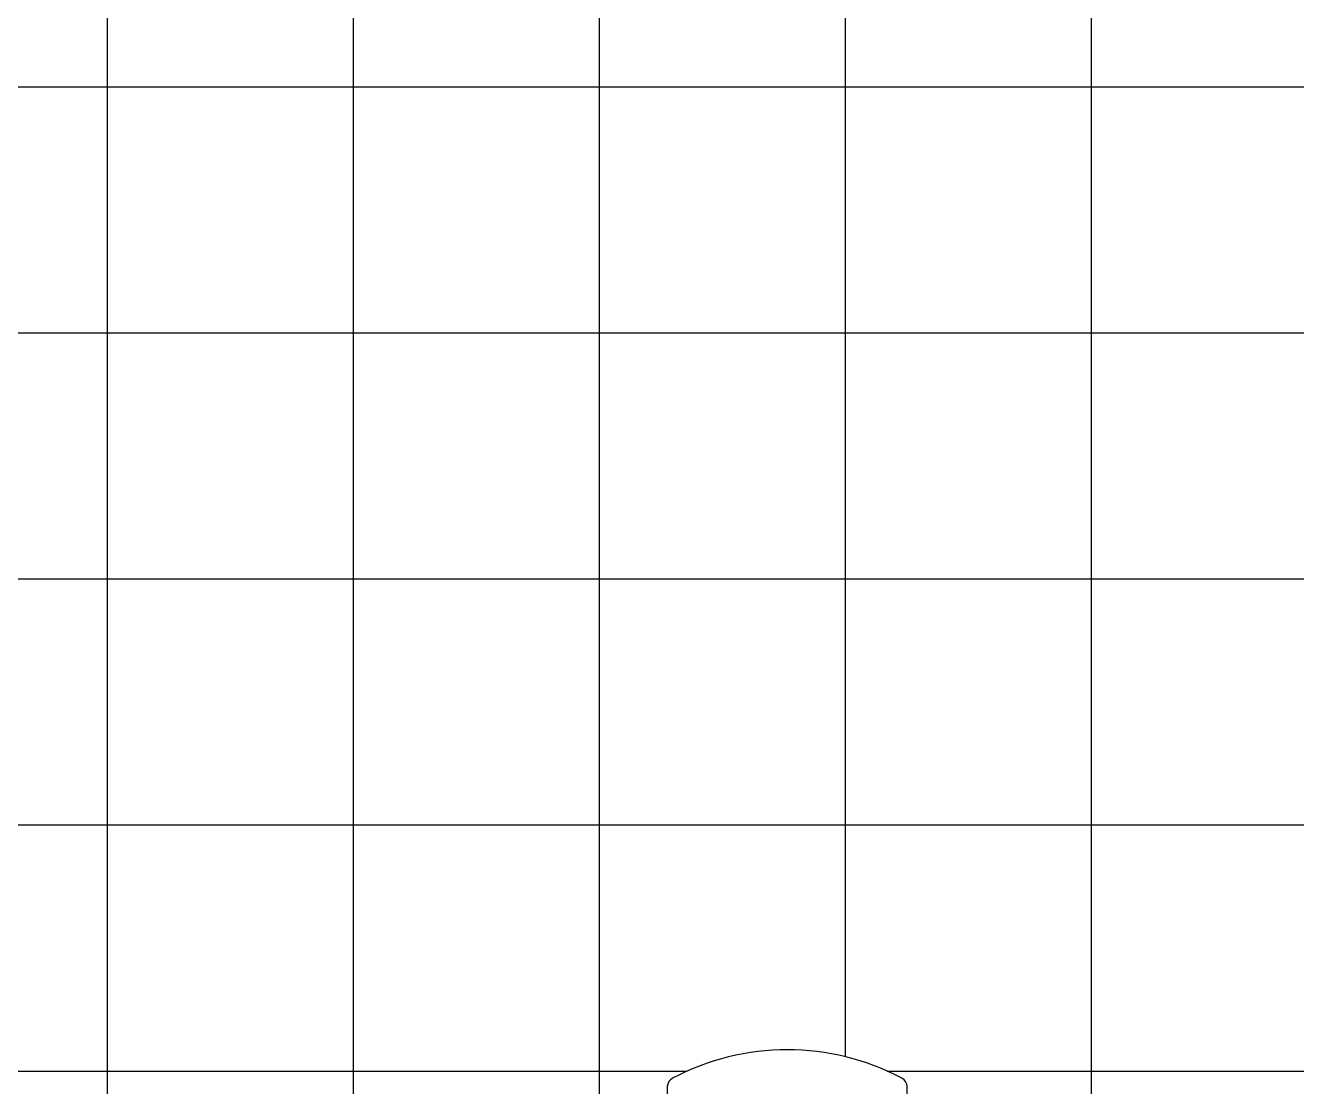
# Model space of a CAD drawing. Header units: centimetres. Extents: x -3207095 to 15275363, y -32656 to 4798027.
# Drawn here: x 710299.93 to 710319.31, y 4437605.65 to 4437621.83 of the extents above; entities that cross this region are included whole.
import ezdxf

# ---------------------------------------------------------------- set-up
doc = ezdxf.new("R2010")
doc.units = ezdxf.units.CM
doc.linetypes.add('DUZ', pattern=[500, 500])
doc.layers.get('0').update_dxf_attribs({"color": 1, "linetype": 'DUZ'})
doc.layers.add('a_seramik', color=241, linetype='Continuous')
doc.layers.add('a_vitrifiye', color=195, linetype='Continuous')

# ---------------------------------------------------------------- blocks, each defined once
blk = doc.blocks.new('ELDUSU')
for p, q in [((38495.25, -2115.72), (38495.2, -2117.63)), ((38519.67, -2117.63), (38519.62, -2115.72))]:
    blk.add_line(p, q)
for centre, radius, start, end in [((38507.44, -2136.98), 25, 62.2169, 117.7831), ((38496.25, -2115.75), 1, 117.7831, 178.5), ((38518.62, -2115.75), 1, 1.5, 62.2169)]:
    blk.add_arc(centre, radius, start, end)

msp = doc.modelspace()

# ---------------------------------------------------------------- linework, layer by layer
at = {"layer": 'a_seramik', "color": 253}
for p, q in [((710301.178, 4437703.392), (710301.178, 4437471.453)), ((710304.928, 4437633.894), (710304.928, 4437475.346)), ((710308.678, 4437632.396), (710308.678, 4437476.968)), ((710312.428, 4437632.142), (710312.428, 4437606.11)), ((710316.178, 4437632.142), (710316.178, 4437587.888)), ((710244.928, 4437620.892), (710378.128, 4437620.892)), ((710244.928, 4437617.142), (710378.128, 4437617.142)), ((710244.928, 4437613.392), (710378.128, 4437613.392)), ((710244.928, 4437609.642), (710378.128, 4437609.642)), ((710244.928, 4437605.892), (710310.019, 4437605.892)), ((710313.068, 4437605.892), (710378.128, 4437605.892))]:
    msp.add_line(p, q, dxfattribs=at)

# ---------------------------------------------------------------- block references
at = {"layer": 'a_vitrifiye', "xscale": 0.1499999999994315, "yscale": 0.1499999999994315, "zscale": 0.1499999999994315}
msp.add_blockref('ELDUSU', (704535.428, 4437923.013), dxfattribs=at)

doc.saveas('drawing.dxf')
